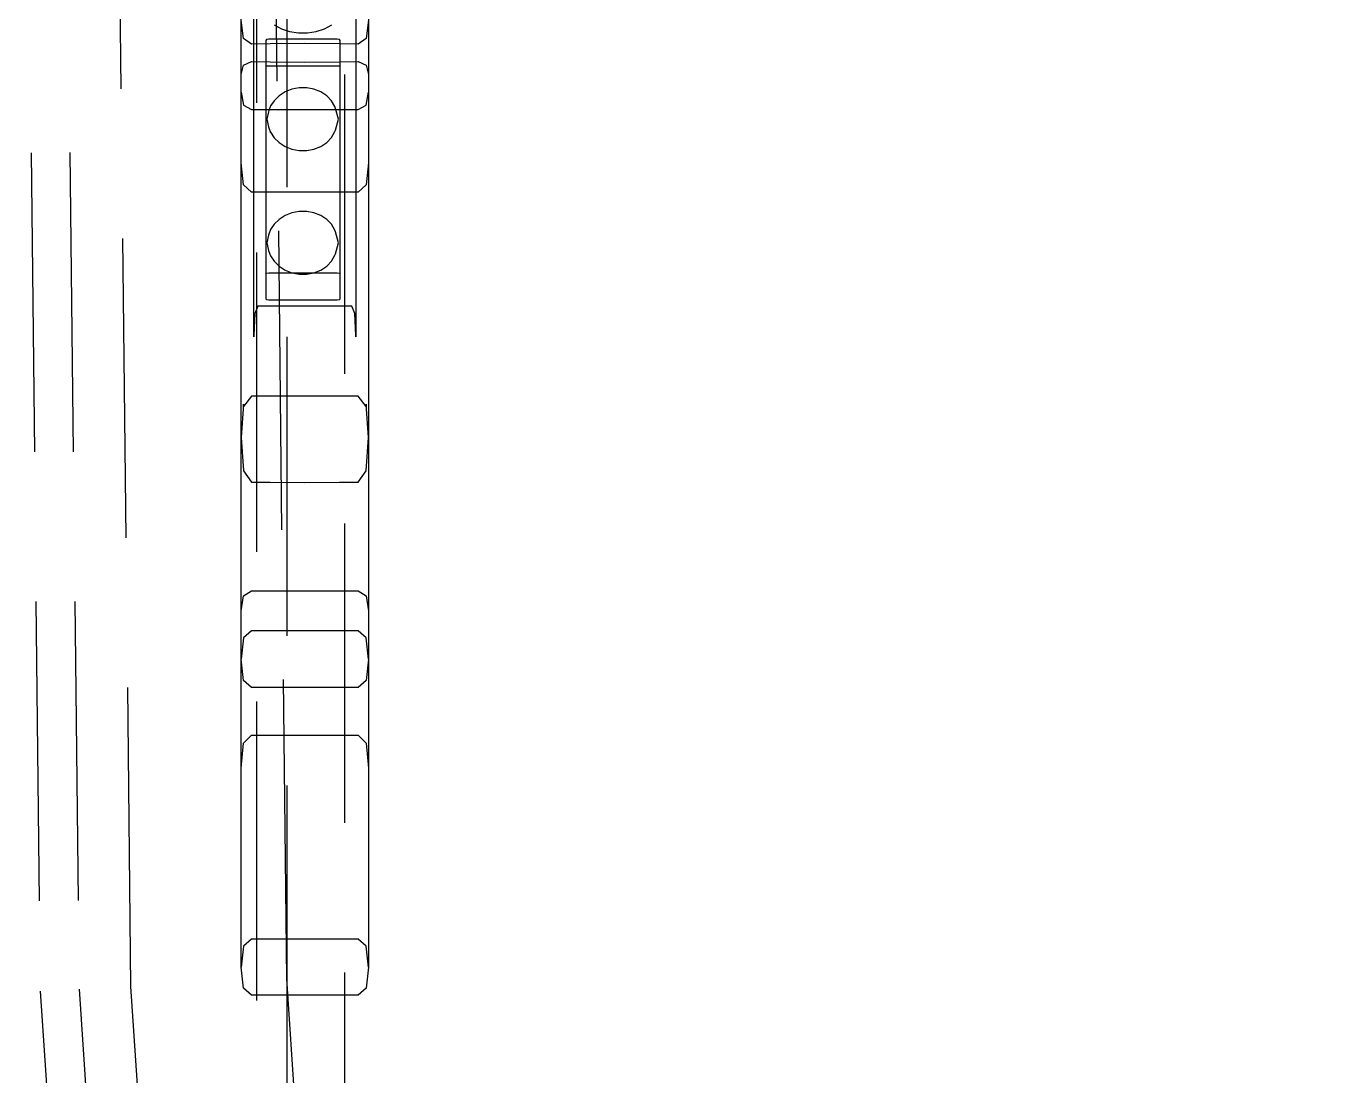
# Model space of a CAD drawing. Header units: millimetres. Extents: x 6321 to 120763, y -355 to 15211.
# Drawn here: x 14098.2 to 14543, y 1676.5 to 2032.8 of the extents above; entities that cross this region are included whole.
import ezdxf

# ---------------------------------------------------------------- set-up
doc = ezdxf.new("R2010")
doc.units = ezdxf.units.MM
doc.linetypes.add('DASHED', pattern=[19.05, 12.7, -6.35])
doc.layers.add('A-天花投影线', color=61, linetype='Continuous')

# ---------------------------------------------------------------- blocks, each defined once
blk = doc.blocks.new('海龙_1212121182')
at = {"layer": 'A-天花投影线', "linetype": 'DASHED', "ltscale": 8}
blk.add_lwpolyline([(-1770.21, -88.61), (-1904.01, -88.61), (-2021.97, -88.61), (-2116.31, -88.61), (-2184.24, -88.61), (-2223.17, -88.61), (-2223.18, -1176.13), (-2182.28, -1368.95), (-2116.1, -1552.52), (-2021.92, -1720.75), (-1904.09, -1872.13), (-1770.36, -2007.46)], dxfattribs=at)
at = {"layer": 'A-天花投影线', "linetype": 'DASHED', "ltscale": 8, "extrusion": (-1, 1.19209e-07, 1.19209e-07)}
for points in [[(671.24, 0), (662.54, 0), (651.28, 0), (638.63, 0), (625.73, 0), (614.98, 0), (608.76, 0), (605.61, 0), (604.07, 0), (600.26, 0), (598.99, 0), (598.99, 0), (598.99, 0), (598.99, 0), (598.99, 0), (600.26, 0), (604.07, 0), (606.06, 0), (613.46, 0), (626.76, 0), (646.42, 0), (668.09, 0), (687.44, 0), (704.45, 0), (719.11, 0), (730.66, 0), (738.36, 0), (742.32, 0), (742.69, 0), (737.98, 0), (726.7, 0), (710.49, 0), (691, 0), (666.87, 0), (636.72, 0), (602.62, 0), (566.6, 0), (533.38, 0), (507.66, 0), (485.16, 0), (461.57, 0), (438.79, 0), (418.67, 0), (402.11, 0), (390, 0), (383.62, 0), (384.26, 0), (392.32, 0), (408.19, 0), (430.25, 0), (456.87, 0), (482.05, 0), (499.81, 0), (511.27, 0), (517.55, 0), (520.31, 0), (521.21, 0), (520.86, 0), (519.88, 0), (518.35, 0), (516.31, 0), (511.78, 0), (505.3, 0), (497.98, 0), (490.89, 0), (485.66, 0), (483.92, 0), (483.92, 0), (483.92, 0), (483.92, 0), (483.92, 0), (485.66, 0), (490.89, 0), (497.98, 0), (505.3, 0), (511.78, 0), (516.31, 0), (518.35, 0), (519.88, 0), (520.86, 0), (521.21, 0), (523.37, 0), (523.11, 0), (523.87, 0), (523.87, 0), (523.87, 0), (523.87, 0), (523.87, 0), (523.11, 0), (523.37, 0), (521.21, 0), (519.04, 0), (518.32, 0), (518.32, 0), (518.32, 0), (518.32, 0), (518.32, 0), (519.04, 0), (521.21, 0), (520.31, 0), (517.55, 0), (511.27, 0), (499.81, 0), (482.05, 0), (456.87, 0), (430.25, 0), (408.19, 0), (392.32, 0), (384.26, 0), (379.85, 0), (378.37, 0), (378.37, 0), (378.37, 0), (378.37, 0), (378.37, 0), (379.85, 0), (384.26, 0), (388.68, 0), (390.15, 0), (390.15, 0), (390.15, 0), (390.15, 0), (390.15, 0), (388.68, 0), (384.26, 0), (383.62, 0), (390, 0), (402.11, 0), (418.67, 0), (438.79, 0), (461.57, 0), (485.16, 0), (507.66, 0), (533.38, 0), (566.6, 0), (602.62, 0), (636.72, 0), (666.87, 0), (691, 0), (710.49, 0), (726.7, 0), (737.98, 0), (742.69, 0), (746.58, 0), (747.88, 0), (747.88, 0), (747.88, 0), (747.88, 0), (747.88, 0), (746.58, 0), (742.69, 0), (738.81, 0), (737.51, 0), (737.51, 0), (737.51, 0), (737.51, 0), (737.51, 0), (738.81, 0), (742.69, 0), (742.32, 0), (738.36, 0), (730.66, 0), (719.11, 0), (704.45, 0), (687.44, 0), (668.09, 0), (646.42, 0), (626.76, 0), (613.46, 0), (606.06, 0), (604.07, 0), (607.89, 0), (609.16, 0), (609.16, 0), (609.16, 0), (609.16, 0), (609.16, 0), (607.89, 0), (604.07, 0), (605.61, 0), (608.76, 0), (614.98, 0), (625.73, 0), (638.63, 0), (651.28, 0), (662.54, 0), (671.24, 0), (672.39, 0), (677.67, 0), (679.43, 0), (679.43, 0), (679.43, 0), (679.43, 0), (679.43, 0), (677.67, 0), (672.39, 0)], [(932.99, 0), (922.13, 0), (911.37, 0), (902.73, 0), (893.53, 0), (881.09, 0), (875.17, 0), (863.66, 0), (846.8, 0), (824.82, 0), (798.83, 0), (769.94, 0), (738.12, 0), (703.35, 0), (667.49, 0), (632.38, 0), (599.12, 0), (568.81, 0), (542.6, 0), (521.61, 0), (505.1, 0), (492.3, 0), (483.44, 0), (478.74, 0), (478.24, 0), (476.08, 0), (475.36, 0), (475.36, 0), (475.36, 0), (475.36, 0), (475.36, 0), (476.08, 0), (478.24, 0), (478.74, 0), (483.44, 0), (492.3, 0), (505.1, 0), (521.61, 0), (542.6, 0), (568.81, 0), (599.12, 0), (632.38, 0), (667.49, 0), (703.35, 0), (738.12, 0), (769.94, 0), (798.83, 0), (824.82, 0), (846.8, 0), (863.66, 0), (875.17, 0), (881.09, 0), (893.53, 0), (902.73, 0), (911.37, 0), (922.13, 0), (932.99, 0), (941.95, 0), (949.12, 0), (954.61, 0), (958.3, 0), (960.09, 0), (959.46, 0), (955.94, 0), (950.86, 0), (945.53, 0), (941.44, 0), (940.08, 0), (940.08, 0), (940.08, 0), (940.08, 0), (940.08, 0), (941.44, 0), (945.53, 0), (950.86, 0), (955.94, 0), (959.46, 0), (960.09, 0), (964.86, 0), (966.45, 0), (966.45, 0), (966.45, 0), (966.45, 0), (966.45, 0), (964.86, 0), (960.09, 0), (955.31, 0), (953.72, 0), (953.72, 0), (953.72, 0), (953.72, 0), (953.72, 0), (955.31, 0), (960.09, 0), (958.3, 0), (954.61, 0), (949.12, 0), (941.95, 0)], [(655.4, 0), (643.94, 0), (628.68, 0), (610.1, 0), (588.7, 0), (568.27, 0), (552.59, 0), (543.53, 0), (542.97, 0), (553.64, 0), (557.2, 0), (557.2, 0), (557.2, 0), (557.2, 0), (557.2, 0), (553.64, 0), (542.96, 0), (550.79, 0), (566.91, 0), (589.26, 0), (615.77, 0), (647.53, 0), (685.58, 0), (724.31, 0), (758.06, 0), (786.88, 0), (810.77, 0), (828.97, 0), (840.69, 0), (847.34, 0), (850.34, 0), (849.29, 0), (840.23, 0), (837.13, 0), (837.04, 0), (837.02, 0), (837.04, 0), (837.13, 0), (840.23, 0), (849.29, 0), (850.34, 0), (847.34, 0), (840.68, 0), (828.96, 0), (810.77, 0), (786.88, 0), (758.07, 0), (724.32, 0), (685.59, 0), (647.53, 0), (615.76, 0), (589.24, 0), (566.9, 0), (550.79, 0), (542.97, 0), (532.29, 0), (528.74, 0), (528.74, 0), (528.73, 0), (528.73, 0), (528.73, 0), (532.29, 0), (542.96, 0), (543.54, 0), (552.61, 0), (568.31, 0), (588.72, 0), (610.1, 0), (628.67, 0), (643.94, 0), (655.39, 0), (663.14, 0), (667.26, 0), (660.99, 0), (658.9, 0), (658.9, 0), (658.9, 0), (658.9, 0), (658.9, 0), (660.99, 0), (667.27, 0), (663.14, 0)], [(760.55, 0), (760.55, 0), (760.55, 0), (761.37, 0), (763.81, 0), (763.71, 0), (767.78, 0), (773.91, 0), (781.23, 0), (788.84, 0), (789.95, 0), (796.17, 0), (798.24, 0), (798.24, 0), (798.24, 0), (798.24, 0), (798.24, 0), (796.17, 0), (789.95, 0), (788.84, 0), (781.23, 0), (773.91, 0), (767.78, 0), (763.71, 0), (763.81, 0), (761.37, 0), (760.55, 0), (760.55, 0)], [(1036.79, 0), (1014.25, 0), (990.84, 0), (969, 0), (951.22, 0), (936.67, 0), (924.53, 0), (914.56, 0), (906.5, 0), (900.35, 0), (896.14, 0), (891.34, 0), (883.43, 0), (880.47, 0), (875.77, 0), (869.32, 0), (861.14, 0), (850.56, 0), (836.94, 0), (820.51, 0), (801.55, 0), (784.82, 0), (775.08, 0), (769.93, 0), (766.96, 0), (768.83, 0), (769.46, 0), (769.46, 0), (769.46, 0), (769.46, 0), (769.46, 0), (768.83, 0), (766.96, 0), (769.93, 0), (775.08, 0), (784.82, 0), (801.55, 0), (820.51, 0), (836.94, 0), (850.56, 0), (861.14, 0), (869.32, 0), (875.77, 0), (880.47, 0), (883.43, 0), (891.34, 0), (896.14, 0), (900.35, 0), (906.5, 0), (914.56, 0), (924.53, 0), (936.67, 0), (951.22, 0), (969, 0), (990.84, 0), (1014.25, 0), (1036.79, 0), (1054.77, 0), (1064.48, 0), (1064.63, 0), (1069.41, 0), (1071, 0), (1071, 0), (1071, 0), (1071, 0), (1071, 0), (1069.41, 0), (1064.63, 0), (1059.85, 0), (1058.26, 0), (1058.26, 0), (1058.26, 0), (1058.26, 0), (1058.26, 0), (1059.85, 0), (1064.63, 0), (1053.9, 0), (1037.85, 0), (1022.03, 0), (1008.87, 0), (1000.81, 0), (997.12, 0), (997.04, 0), (1003.13, 0), (1005.16, 0), (1005.16, 0), (1005.16, 0), (1005.16, 0), (1005.16, 0), (1003.13, 0), (997.04, 0), (1000, 0), (1005.39, 0), (1012.27, 0), (1019.7, 0), (1018.63, 0), (1018.45, 0), (1025.19, 0), (1031.9, 0), (1034.06, 0), (1034.79, 0), (1040.33, 0), (1042.18, 0), (1042.18, 0), (1042.18, 0), (1042.18, 0), (1042.18, 0), (1040.33, 0), (1034.79, 0), (1034.06, 0), (1031.9, 0), (1025.19, 0), (1018.45, 0), (1018.63, 0), (1019.7, 0), (1012.27, 0), (1005.39, 0), (1000, 0), (997.04, 0), (990.96, 0), (988.93, 0), (988.93, 0), (988.93, 0), (988.93, 0), (988.93, 0), (990.96, 0), (997.04, 0), (997.12, 0), (1000.81, 0), (1008.87, 0), (1022.03, 0), (1037.85, 0), (1053.9, 0), (1064.63, 0), (1064.48, 0), (1054.77, 0)], [(873.96, 0), (873.96, 0), (873.96, 0), (873.96, 0), (876.68, 0), (884.84, 0), (884.87, 0), (893.92, 0), (896.93, 0), (897.77, 0), (897.77, 0), (897.77, 0), (897.77, 0), (897.77, 0), (896.93, 0), (893.92, 0), (884.87, 0), (884.84, 0), (876.68, 0), (873.96, 0)], [(1011.42, 0), (1004.82, 0), (999.93, 0), (997.07, 0), (1005.5, 0), (1008.31, 0), (1008.44, 0), (1008.18, 0), (1008.18, 0), (1008.18, 0), (1008.18, 0), (1008.18, 0), (1008.44, 0), (1008.31, 0), (1005.5, 0), (997.07, 0), (999.93, 0), (1004.82, 0), (1011.42, 0), (1019.36, 0), (1027.99, 0), (1036.65, 0), (1043.15, 0), (1045.32, 0), (1044.91, 0), (1044.91, 0), (1044.91, 0), (1044.91, 0), (1044.91, 0), (1045.32, 0), (1043.15, 0), (1036.65, 0), (1027.99, 0), (1019.36, 0)]]:
    blk.add_lwpolyline(points, close=True, dxfattribs=at)
at = {"layer": 'A-天花投影线', "linetype": 'DASHED', "ltscale": 8}
for points in [[(-2203.51, -1320.41, 0), (-2203.51, -60, 0), (-2203.91, -57.74, 0), (-2205.04, -55.67, 0), (-2206.81, -53.85, 0), (-2209.13, -52.32, 0), (-2211.92, -51.16, 0), (-2215.07, -50.42, 0), (-2218.51, -50.16, 0), (-2221.95, -50.42, 0), (-2225.11, -51.16, 0), (-2227.89, -52.32, 0), (-2230.21, -53.85, 0), (-2231.99, -55.67, 0), (-2233.12, -57.74, 0), (-2233.51, -60, 0), (-2233.51, -1320.41, 0)], [(-2209.36, -1274.66, 0), (-2223.16, -1068.61, 0), (-2227.87, -635.17, 0), (-2227.87, -88.62, 0), (-2280.83, -88.62, 0), (-2311.64, -88.62, 0), (-2311.64, -635.75, 0), (-2306.88, -1072.8, 0), (-2292.28, -1290.33, 0)], [(-2261.85, -1284.57, 0), (-2276.08, -1071.26, 0), (-2280.83, -635.54, 0), (-2280.83, -88.62, 0), (-2289.64, -88.62, 0), (-2298.44, -88.62, 0), (-2298.44, -635.66, 0), (-2293.69, -1072.13, 0), (-2279.25, -1287.84, 0)], [(-2195.41, -743.12, 0), (-2196.3, -749.3, 0), (-2198.96, -751.25, 0), (-2205.26, -751.13, 0), (-2217.07, -751.09, 0), (-2228.88, -751.13, 0), (-2235.18, -751.25, 0), (-2237.84, -749.3, 0), (-2238.73, -743.12, 0)], [(-2195.41, -734.28, 0), (-2195.41, -764.62, 0), (-2195.41, -791.49, 0), (-2195.41, -814.69, 0), (-2195.41, -832.65, 0), (-2195.41, -843.79, 0), (-2195.41, -854.17, 0), (-2195.41, -865.32, 0), (-2195.41, -876.78, 0), (-2195.41, -882.05, 0), (-2195.41, -895.53, 0), (-2195.41, -904.29, 0), (-2195.41, -911.99, 0), (-2195.41, -922.36, 0), (-2195.41, -933.11, 0), (-2195.41, -941.98, 0), (-2195.41, -949.11, 0), (-2195.41, -954.62, 0), (-2195.41, -958.34, 0), (-2195.41, -960.09, 0), (-2196.3, -952.86, 0), (-2198.96, -950.45, 0), (-2205.26, -950.45, 0), (-2217.07, -950.45, 0), (-2228.88, -950.45, 0), (-2235.18, -950.45, 0), (-2237.84, -952.86, 0), (-2238.73, -960.09, 0), (-2238.73, -958.34, 0), (-2238.73, -954.62, 0), (-2238.73, -949.11, 0), (-2238.73, -941.98, 0), (-2238.73, -933.1, 0), (-2238.73, -922.36, 0), (-2238.73, -911.99, 0), (-2238.73, -904.29, 0), (-2238.73, -895.54, 0), (-2238.73, -882.05, 0), (-2238.73, -876.78, 0), (-2238.73, -865.32, 0), (-2238.73, -854.17, 0), (-2238.73, -843.79, 0), (-2238.73, -832.65, 0), (-2238.73, -814.69, 0), (-2238.73, -791.49, 0), (-2238.73, -764.62, 0), (-2238.73, -734.28, 0)], [(-2199.72, -724.22, 0), (-2199.72, -757.94, 0), (-2199.72, -786.72, 0), (-2199.72, -810.64, 0), (-2199.72, -828.87, 0), (-2199.72, -840.55, 0), (-2199.72, -847.29, 0), (-2199.72, -850.65, 0), (-2199.72, -850.07, 0), (-2200.07, -842.68, 0), (-2201.11, -840.21, 0), (-2205.8, -840.21, 0), (-2217.07, -840.21, 0), (-2228.34, -840.21, 0), (-2233.03, -840.21, 0), (-2234.07, -842.68, 0), (-2234.42, -850.07, 0), (-2234.42, -850.65, 0), (-2234.42, -847.29, 0), (-2234.42, -840.55, 0), (-2234.42, -828.87, 0), (-2234.42, -810.64, 0), (-2234.42, -786.72, 0), (-2234.42, -757.94, 0), (-2234.42, -724.22, 0)], [(-2227.49, -744.71, 0), (-2225.01, -746.02, 0), (-2225.01, -746.02, 0), (-2222.22, -746.92, 0), (-2219.22, -747.38, 0), (-2216.16, -747.38, 0), (-2213.17, -746.92, 0), (-2210.38, -746.02, 0), (-2210.38, -746.02, 0), (-2207.9, -744.71, 0)]]:
    blk.add_polyline3d(points, dxfattribs=at)
for points in [[(-2217.69, -838.09, 0), (-2209.47, -838.09, 0), (-2206.06, -838.09, 0), (-2205.3, -837.99, 0), (-2205.05, -837.72, 0), (-2205.05, -837.63, 0), (-2205.05, -836.97, 0), (-2205.05, -835.77, 0), (-2205.05, -834.05, 0), (-2205.05, -831.85, 0), (-2205.05, -829.19, 0), (-2205.05, -826.12, 0), (-2205.05, -822.66, 0), (-2205.05, -818.84, 0), (-2205.05, -814.7, 0), (-2205.05, -810.26, 0), (-2205.05, -805.57, 0), (-2205.05, -800.65, 0), (-2205.05, -795.6, 0), (-2205.05, -790.53, 0), (-2205.05, -785.54, 0), (-2205.05, -780.74, 0), (-2205.05, -776.15, 0), (-2205.05, -771.82, 0), (-2205.05, -767.78, 0), (-2205.05, -764.06, 0), (-2205.05, -760.71, 0), (-2205.05, -757.74, 0), (-2205.05, -755.2, 0), (-2205.05, -753.12, 0), (-2205.05, -751.54, 0), (-2205.05, -750.49, 0), (-2205.05, -750, 0), (-2205.3, -749.72, 0), (-2206.06, -749.63, 0), (-2209.47, -749.63, 0), (-2217.69, -749.63, 0), (-2225.91, -749.63, 0), (-2229.33, -749.63, 0), (-2230.08, -749.72, 0), (-2230.34, -750, 0), (-2230.34, -750.49, 0), (-2230.34, -751.54, 0), (-2230.34, -753.12, 0), (-2230.34, -755.2, 0), (-2230.34, -757.74, 0), (-2230.34, -760.71, 0), (-2230.34, -764.06, 0), (-2230.34, -767.78, 0), (-2230.34, -771.82, 0), (-2230.34, -776.15, 0), (-2230.34, -780.74, 0), (-2230.34, -785.54, 0), (-2230.34, -790.53, 0), (-2230.34, -795.6, 0), (-2230.34, -800.65, 0), (-2230.34, -805.57, 0), (-2230.34, -810.26, 0), (-2230.34, -814.7, 0), (-2230.34, -818.84, 0), (-2230.34, -822.66, 0), (-2230.34, -826.12, 0), (-2230.34, -829.19, 0), (-2230.34, -831.85, 0), (-2230.34, -834.05, 0), (-2230.34, -835.77, 0), (-2230.34, -836.97, 0), (-2230.34, -837.63, 0), (-2230.34, -837.72, 0), (-2230.08, -837.99, 0), (-2229.33, -838.09, 0), (-2225.91, -838.09, 0)], [(-2217.07, -757.35, 0), (-2205.26, -757.31, 0), (-2198.96, -757.21, 0), (-2196.3, -758.41, 0), (-2196.3, -758.43, 0), (-2195.41, -761.52, 0), (-2195.41, -762.29, 0), (-2195.41, -764.05, 0), (-2195.41, -770.33, 0), (-2195.41, -776.49, 0), (-2195.41, -783.24, 0), (-2195.41, -791.29, 0), (-2195.41, -791.56, 0), (-2196.3, -799.01, 0), (-2198.96, -801.49, 0), (-2205.26, -801.49, 0), (-2217.07, -801.49, 0), (-2228.88, -801.49, 0), (-2235.18, -801.49, 0), (-2237.84, -799.01, 0), (-2238.73, -791.56, 0), (-2238.73, -791.29, 0), (-2238.73, -783.23, 0), (-2238.73, -776.49, 0), (-2238.73, -770.33, 0), (-2238.73, -764.05, 0), (-2238.73, -762.29, 0), (-2238.73, -761.52, 0), (-2237.84, -758.43, 0), (-2237.84, -758.41, 0), (-2235.18, -757.21, 0), (-2228.88, -757.31, 0)], [(-2225.91, -828.94, 0), (-2217.69, -828.94, 0), (-2209.47, -828.94, 0), (-2206.06, -828.94, 0), (-2205.3, -829.03, 0), (-2205.05, -829.31, 0), (-2205.05, -828.91, 0), (-2205.05, -828.06, 0), (-2205.05, -826.78, 0), (-2205.05, -825.11, 0), (-2205.05, -823.06, 0), (-2205.05, -820.66, 0), (-2205.05, -817.94, 0), (-2205.05, -814.94, 0), (-2205.05, -811.67, 0), (-2205.05, -808.17, 0), (-2205.05, -804.47, 0), (-2205.05, -800.59, 0), (-2205.05, -796.56, 0), (-2205.05, -792.45, 0), (-2205.05, -788.37, 0), (-2205.05, -784.38, 0), (-2205.05, -780.59, 0), (-2205.05, -777.02, 0), (-2205.05, -773.67, 0), (-2205.05, -770.59, 0), (-2205.05, -767.79, 0), (-2205.05, -765.3, 0), (-2205.05, -763.15, 0), (-2205.05, -761.38, 0), (-2205.05, -759.99, 0), (-2205.05, -759.02, 0), (-2205.05, -758.48, 0), (-2205.05, -758.41, 0), (-2205.3, -758.69, 0), (-2206.06, -758.78, 0), (-2209.47, -758.78, 0), (-2217.69, -758.78, 0), (-2225.91, -758.78, 0), (-2229.33, -758.78, 0), (-2230.08, -758.69, 0), (-2230.34, -758.41, 0), (-2230.34, -758.48, 0), (-2230.34, -759.02, 0), (-2230.34, -759.99, 0), (-2230.34, -761.37, 0), (-2230.34, -763.15, 0), (-2230.34, -765.3, 0), (-2230.34, -767.79, 0), (-2230.34, -770.59, 0), (-2230.34, -773.67, 0), (-2230.34, -777.02, 0), (-2230.34, -780.59, 0), (-2230.34, -784.38, 0), (-2230.34, -788.36, 0), (-2230.34, -792.45, 0), (-2230.34, -796.56, 0), (-2230.34, -800.59, 0), (-2230.34, -804.47, 0), (-2230.34, -808.17, 0), (-2230.34, -811.67, 0), (-2230.34, -814.94, 0), (-2230.34, -817.94, 0), (-2230.34, -820.66, 0), (-2230.34, -823.06, 0), (-2230.34, -825.11, 0), (-2230.34, -826.78, 0), (-2230.34, -828.06, 0), (-2230.34, -828.91, 0), (-2230.34, -829.31, 0), (-2230.08, -829.03, 0), (-2229.33, -828.94, 0)], [(-2238.73, -1054.77, 0), (-2238.73, -1036.8, 0), (-2238.73, -1014.26, 0), (-2238.73, -990.82, 0), (-2238.73, -968.93, 0), (-2238.73, -951.05, 0), (-2238.73, -936.41, 0), (-2238.73, -924.23, 0), (-2238.73, -914.27, 0), (-2238.73, -906.29, 0), (-2238.73, -900.42, 0), (-2238.73, -896.79, 0), (-2238.73, -892, 0), (-2238.73, -882.62, 0), (-2238.73, -879.31, 0), (-2238.73, -875.07, 0), (-2238.73, -869.27, 0), (-2238.73, -861.25, 0), (-2238.73, -850.62, 0), (-2238.73, -836.96, 0), (-2238.73, -820.52, 0), (-2238.73, -801.55, 0), (-2238.73, -784.83, 0), (-2238.73, -775.1, 0), (-2238.73, -770.11, 0), (-2238.73, -767.59, 0), (-2237.84, -771.95, 0), (-2235.18, -773.41, 0), (-2228.88, -773.41, 0), (-2217.07, -773.41, 0), (-2205.26, -773.41, 0), (-2198.96, -773.41, 0), (-2196.3, -771.95, 0), (-2195.41, -767.59, 0), (-2195.41, -770.11, 0), (-2195.41, -775.09, 0), (-2195.41, -784.82, 0), (-2195.41, -801.55, 0), (-2195.41, -820.52, 0), (-2195.41, -836.96, 0), (-2195.41, -850.62, 0), (-2195.41, -861.26, 0), (-2195.41, -869.27, 0), (-2195.41, -875.07, 0), (-2195.41, -879.3, 0), (-2195.41, -882.61, 0), (-2195.41, -892, 0), (-2195.41, -896.79, 0), (-2195.41, -900.42, 0), (-2195.41, -906.29, 0), (-2195.41, -914.27, 0), (-2195.41, -924.23, 0), (-2195.41, -936.41, 0), (-2195.41, -951.05, 0), (-2195.41, -968.93, 0), (-2195.41, -990.82, 0), (-2195.41, -1014.26, 0), (-2195.41, -1036.8, 0), (-2195.41, -1054.77, 0), (-2195.41, -1064.48, 0), (-2195.41, -1064.63, 0), (-2196.3, -1057.53, 0), (-2198.96, -1055.15, 0), (-2205.26, -1055.15, 0), (-2217.07, -1055.15, 0), (-2228.88, -1055.15, 0), (-2235.18, -1055.15, 0), (-2237.84, -1057.53, 0), (-2238.73, -1064.63, 0), (-2238.73, -1064.48, 0)], [(-2229.94, -776.75, 0), (-2229.43, -779.34, 0), (-2229.34, -779.67, 0), (-2228.7, -781.22, 0), (-2228.72, -781.19, 0), (-2227.48, -783.04, 0), (-2225.79, -784.7, 0), (-2223.74, -786.01, 0), (-2221.43, -786.92, 0), (-2218.96, -787.39, 0), (-2216.43, -787.39, 0), (-2213.96, -786.92, 0), (-2211.64, -786.01, 0), (-2209.6, -784.7, 0), (-2207.92, -782.88, 0), (-2207.97, -782.93, 0), (-2206.9, -780.97, 0), (-2206.71, -780.49, 0), (-2205.59, -776.75, 0), (-2206.71, -773.06, 0), (-2206.9, -772.46, 0), (-2207.97, -770.48, 0), (-2209.6, -768.8, 0), (-2211.64, -767.49, 0), (-2213.96, -766.58, 0), (-2216.43, -766.11, 0), (-2218.96, -766.12, 0), (-2221.43, -766.58, 0), (-2223.74, -767.49, 0), (-2225.79, -768.8, 0), (-2227.48, -770.46, 0), (-2228.7, -772.21, 0), (-2229.34, -773.79, 0), (-2229.43, -774.2, 0)], [(-2229.94, -818.71, 0), (-2229.43, -821.3, 0), (-2229.34, -821.63, 0), (-2228.7, -823.18, 0), (-2228.72, -823.15, 0), (-2227.48, -825, 0), (-2225.79, -826.66, 0), (-2223.74, -827.97, 0), (-2221.43, -828.88, 0), (-2218.96, -829.35, 0), (-2216.43, -829.35, 0), (-2213.96, -828.88, 0), (-2211.64, -827.98, 0), (-2209.6, -826.66, 0), (-2207.92, -824.85, 0), (-2207.97, -824.9, 0), (-2206.9, -822.94, 0), (-2206.71, -822.45, 0), (-2205.59, -818.71, 0), (-2206.71, -815.02, 0), (-2206.9, -814.43, 0), (-2207.97, -812.44, 0), (-2209.6, -810.76, 0), (-2211.64, -809.45, 0), (-2213.96, -808.54, 0), (-2216.43, -808.07, 0), (-2218.96, -808.08, 0), (-2221.43, -808.54, 0), (-2223.74, -809.45, 0), (-2225.79, -810.76, 0), (-2227.48, -812.43, 0), (-2228.7, -814.18, 0), (-2229.34, -815.75, 0), (-2229.43, -816.16, 0)], [(-2205.26, -870.77, 0), (-2217.07, -870.75, 0), (-2228.88, -870.77, 0), (-2235.18, -870.84, 0), (-2237.84, -874.32, 0), (-2237.84, -873.53, 0), (-2238.73, -884.84, 0), (-2237.84, -896.15, 0), (-2235.18, -899.97, 0), (-2228.88, -900.03, 0), (-2217.07, -900.05, 0), (-2205.26, -900.03, 0), (-2198.96, -899.97, 0), (-2196.3, -896.15, 0), (-2195.41, -884.84, 0), (-2196.3, -873.53, 0), (-2196.3, -874.32, 0), (-2198.96, -870.84, 0)], [(-2237.84, -967.31, 0), (-2238.73, -960.08, 0), (-2238.73, -959.38, 0), (-2238.73, -955.71, 0), (-2238.73, -950.14, 0), (-2238.73, -943.71, 0), (-2237.84, -938.57, 0), (-2235.18, -936.86, 0), (-2228.88, -936.86, 0), (-2217.07, -936.86, 0), (-2205.26, -936.86, 0), (-2198.96, -936.86, 0), (-2196.3, -938.57, 0), (-2195.41, -943.71, 0), (-2195.41, -950.14, 0), (-2195.41, -955.71, 0), (-2195.41, -959.38, 0), (-2195.41, -960.08, 0), (-2196.3, -967.31, 0), (-2198.96, -969.72, 0), (-2205.26, -969.72, 0), (-2217.07, -969.72, 0), (-2228.88, -969.72, 0), (-2235.18, -969.72, 0)], [(-2237.84, -1071.74, 0), (-2238.73, -1064.63, 0), (-2238.73, -1053.94, 0), (-2238.73, -1037.92, 0), (-2238.73, -1022.11, 0), (-2238.73, -1008.93, 0), (-2238.73, -1000.82, 0), (-2238.73, -997.1, 0), (-2238.73, -997.07, 0), (-2237.84, -988.65, 0), (-2235.18, -985.84, 0), (-2228.88, -985.84, 0), (-2217.07, -985.84, 0), (-2205.26, -985.84, 0), (-2198.96, -985.84, 0), (-2196.3, -988.65, 0), (-2195.41, -997.07, 0), (-2195.41, -997.1, 0), (-2195.41, -1000.82, 0), (-2195.41, -1008.93, 0), (-2195.41, -1022.11, 0), (-2195.41, -1037.92, 0), (-2195.41, -1053.94, 0), (-2195.41, -1064.63, 0), (-2196.3, -1071.74, 0), (-2198.96, -1074.11, 0), (-2205.26, -1074.11, 0), (-2217.07, -1074.11, 0), (-2228.88, -1074.11, 0), (-2235.18, -1074.11, 0)]]:
    blk.add_polyline3d(points, close=True, dxfattribs=at)

msp = doc.modelspace()

# ---------------------------------------------------------------- block references
at = {"layer": 'A-天花投影线', "linetype": 'DASHED', "ltscale": 8}
msp.add_blockref('海龙_1212121182', (16409.82, 2777.99, 0), dxfattribs=at)

doc.saveas('drawing.dxf')
